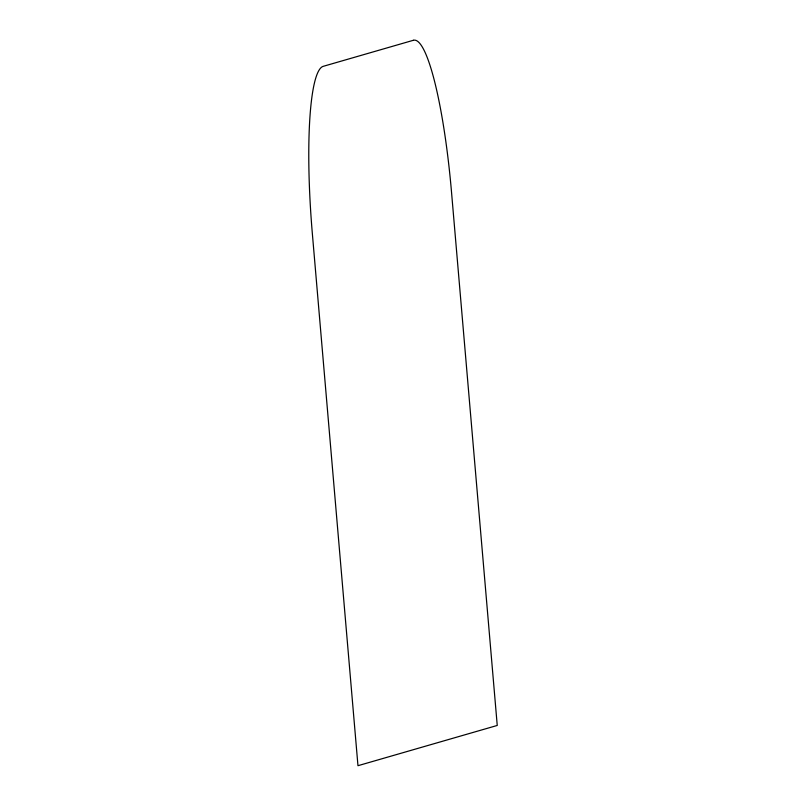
<?xml version="1.0" encoding="UTF-8"?>
<svg xmlns="http://www.w3.org/2000/svg" width="806" height="806" viewBox="0 0 806 806"><rect width="100%" height="100%" fill="white"/><g stroke="black" fill="none" stroke-linecap="round" stroke-linejoin="round"><path stroke-width="1.21" d="M413.317 40.3L323.196 66.344A160.414 25.087 85.4 0 0 312.315 233.196L357.965 765.7L497.242 725.45L451.592 192.946A160.414 25.087 85.4 0 0 413.317 40.3"/></g></svg>
